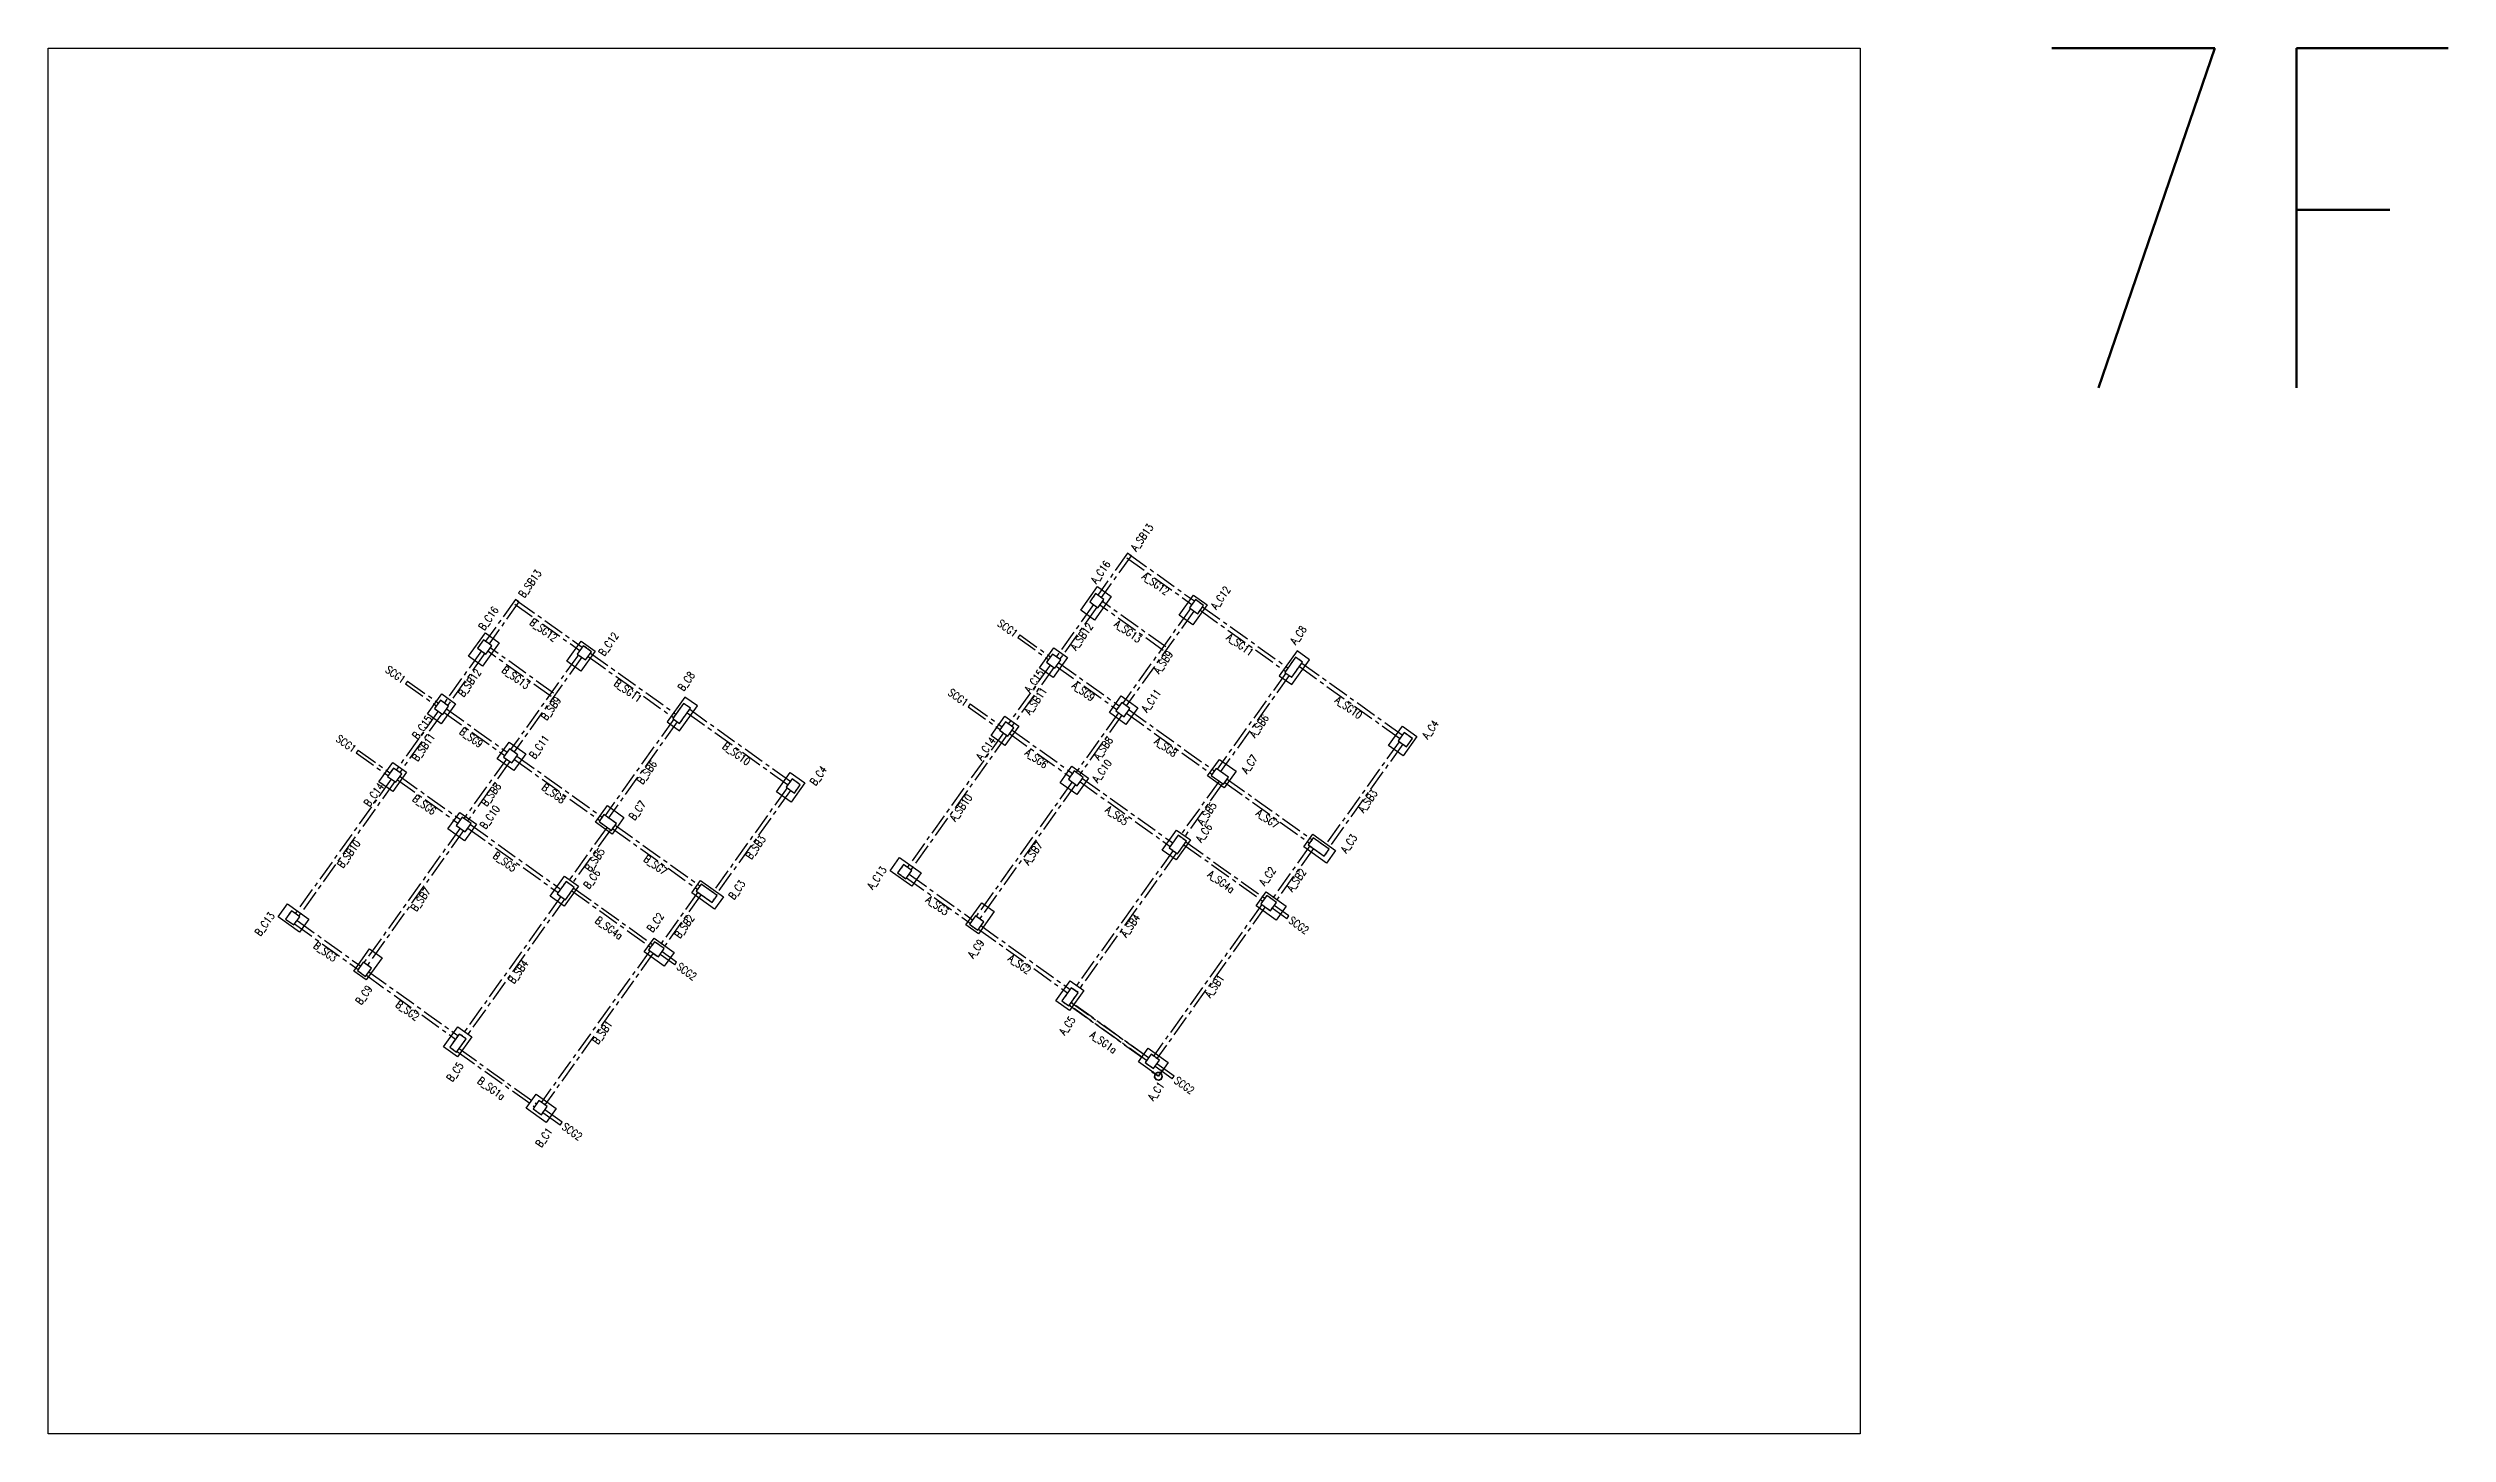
# Model space of a CAD drawing. Header units: millimetres. Extents: x 39613 to 69886, y 27475 to 191272.
# Drawn here: x 50002 to 64126, y 91563 to 99718 of the extents above; entities that cross this region are included whole.
import ezdxf
from ezdxf.enums import TextEntityAlignment as Align

# ---------------------------------------------------------------- set-up
doc = ezdxf.new("R2010")
doc.units = ezdxf.units.MM
doc.header["$LTSCALE"] = 100
doc.header["$MEASUREMENT"] = 0
doc.linetypes.add('CENTER', pattern=[2, 1.25, -0.25, 0.25, -0.25])
doc.linetypes.add('HIDDEN', pattern=[0.375, 0.25, -0.125])
for name, color, linetype in [('TC-COLUMN', 1, 'Continuous'), ('TC-TB', 2, 'Continuous'), ('TC-TC', 4, 'Continuous'), ('TC-虛鋼柱', 4, 'HIDDEN'), ('TC-鋼柱', 11, 'Continuous'), ('TC-鋼粱', 183, 'CENTER')]:
    doc.layers.add(name, color=color, linetype=linetype)
doc.styles.get("Standard").update_dxf_attribs({"font": 'txt.shx', "width": 0.8, "bigfont": 'ae.shx'})

# ---------------------------------------------------------------- blocks, each defined once
blk = doc.blocks.new('origin')
at = {"color": 3, "lineweight": 35}
blk.add_line((0, 0), (0, 39), dxfattribs=at)
at = {"color": 1, "lineweight": 35}
blk.add_line((0, 0), (39, 0), dxfattribs=at)
at = {"color": 7, "lineweight": 35, "true_color": 0xffffff}
blk.add_lwpolyline([(0, 24), (-18, 15), (-24, 0), (-18, -15), (-4, -23), (13, -19), (22, -7), (23, 6), (15, 18), (0, 24)], dxfattribs=at)
at = {"color": 3, "lineweight": 35}
blk.add_lwpolyline([(0, 44), (-3, 39), (3, 39)], close=True, dxfattribs=at)
at = {"color": 1, "lineweight": 35}
blk.add_lwpolyline([(44, 0), (39, 3), (39, -3)], close=True, dxfattribs=at)

msp = doc.modelspace()

# ---------------------------------------------------------------- linework, layer by layer
at = {"layer": 'Defpoints'}
msp.add_lwpolyline([(60666.19, 99718.14), (60666.19, 91562.78), (50001.56, 91562.78), (50001.56, 99718.14)], close=True, dxfattribs=at)
at = {"layer": 'TC-COLUMN'}
for points in [[(56259.6, 96490.69), (56160.73, 96352.39), (56079.38, 96410.55), (56178.24, 96548.85)], [(56658.15, 96381.51), (56742.48, 96499.47), (56823.83, 96441.32), (56739.5, 96323.36)], [(52476.93, 96138.66), (52575.79, 96276.96), (52657.15, 96218.8), (52558.28, 96080.5)], [(53055.7, 96109.62), (53140.03, 96227.58), (53221.38, 96169.43), (53137.05, 96051.47)], [(55836.93, 96071.41), (55921.26, 96189.36), (56002.61, 96131.21), (55918.29, 96013.25)], [(57247.88, 96024.64), (57321.1, 95972.3), (57425.77, 96118.74), (57352.55, 96171.08)], [(52234.49, 95799.52), (52318.81, 95917.47), (52400.16, 95859.32), (52315.84, 95741.36)], [(53645.43, 95752.75), (53718.65, 95700.41), (53823.32, 95846.85), (53750.11, 95899.19)], [(55551.94, 95672.74), (55633.36, 95786.63), (55714.71, 95728.47), (55633.29, 95614.58)], [(56317.75, 95905.72), (56415.37, 95835.93), (56345.58, 95738.31), (56247.96, 95808.1)], [(52715.3, 95633.83), (52812.92, 95564.04), (52743.13, 95466.42), (52645.51, 95536.21)], [(57891.43, 95613.75), (57972.85, 95727.64), (58058.27, 95666.58), (57976.85, 95552.69)], [(51949.49, 95400.85), (52030.91, 95514.74), (52112.26, 95456.58), (52030.84, 95342.69)], [(56027.82, 95492.42), (56125.44, 95422.63), (56055.66, 95325.01), (55958.03, 95394.8)], [(56896.03, 95532.48), (56993.65, 95462.69), (56923.87, 95365.07), (56826.25, 95434.86)], [(54288.98, 95341.86), (54370.4, 95455.75), (54455.82, 95394.69), (54374.4, 95280.8)], [(52425.37, 95220.53), (52522.99, 95150.74), (52453.21, 95053.12), (52355.58, 95122.91)], [(53293.58, 95260.59), (53391.2, 95190.8), (53321.42, 95093.18), (53223.8, 95162.97)], [(56559.75, 94998.45), (56644.08, 95116.41), (56725.43, 95058.25), (56641.1, 94940.29)], [(57392.25, 95018.11), (57444.59, 95091.33), (57578.81, 94995.37), (57526.47, 94922.15)], [(55084.66, 94786.96), (54958.57, 94877.1), (55013.82, 94954.38), (55139.91, 94864.24)], [(52957.3, 94726.56), (53041.63, 94844.52), (53122.98, 94786.36), (53038.65, 94668.4)], [(53789.8, 94746.22), (53842.14, 94819.44), (53976.36, 94723.48), (53924.02, 94650.26)], [(51482.22, 94515.07), (51356.12, 94605.21), (51411.37, 94682.49), (51537.46, 94592.35)], [(55496.76, 94689.04), (55569.98, 94636.7), (55476.93, 94506.54), (55403.71, 94558.88)], [(57230.34, 94586.67), (57112.38, 94671), (57170.54, 94752.35), (57288.5, 94668.02)], [(51894.31, 94417.15), (51967.53, 94364.81), (51874.48, 94234.65), (51801.26, 94286.99)], [(53627.89, 94314.78), (53509.93, 94399.11), (53568.09, 94480.46), (53686.05, 94396.13)], [(55932.25, 94112.07), (56016.58, 94230.03), (56097.93, 94171.88), (56013.6, 94053.92)], [(52329.8, 93840.18), (52414.13, 93958.14), (52495.48, 93899.99), (52411.15, 93782.03)], [(56536.62, 93667.74), (56418.66, 93752.06), (56476.81, 93833.41), (56594.77, 93749.09)], [(52934.17, 93395.85), (52816.21, 93480.17), (52874.36, 93561.52), (52992.32, 93477.2)]]:
    msp.add_lwpolyline(points, close=True, dxfattribs=at)
at = {"layer": 'TC-虛鋼柱'}
for points in [[(56181.1, 96423.88), (56216, 96472.69), (56167.18, 96507.58), (56132.29, 96458.77)], [(56768.01, 96389.03), (56802.9, 96437.84), (56754.09, 96472.73), (56719.2, 96423.92)], [(52578.65, 96151.99), (52613.55, 96200.8), (52564.74, 96235.69), (52529.84, 96186.88)], [(53165.56, 96117.14), (53200.45, 96165.95), (53151.64, 96200.84), (53116.75, 96152.03)], [(55927.03, 96068.46), (55961.92, 96117.28), (55913.11, 96152.17), (55878.22, 96103.36)], [(57385.09, 96104.8), (57344.41, 96133.88), (57280.44, 96044.39), (57321.11, 96015.31)], [(52324.58, 95796.57), (52359.47, 95845.39), (52310.66, 95880.28), (52275.77, 95831.47)], [(53782.64, 95832.91), (53741.96, 95861.99), (53677.99, 95772.5), (53718.66, 95743.42)], [(56334.55, 95783.07), (56369.45, 95831.88), (56320.64, 95866.77), (56285.74, 95817.96)], [(55651.04, 95669.5), (55685.93, 95718.31), (55637.12, 95753.21), (55602.23, 95704.4)], [(57996.64, 95606.16), (58031.53, 95654.97), (57982.72, 95689.86), (57947.82, 95641.05)], [(52732.1, 95511.18), (52767, 95559.99), (52718.19, 95594.88), (52683.29, 95546.07)], [(52048.59, 95397.61), (52083.48, 95446.42), (52034.67, 95481.32), (51999.78, 95432.51)], [(54394.19, 95334.27), (54429.08, 95383.08), (54380.27, 95417.97), (54345.37, 95369.16)], [(56059.45, 95377.61), (56094.35, 95426.42), (56041.47, 95464.22), (56006.58, 95415.41)], [(56920.39, 95386), (56949.46, 95426.67), (56876.25, 95479.01), (56847.17, 95438.34)], [(53317.94, 95114.11), (53347.01, 95154.78), (53273.8, 95207.12), (53244.72, 95166.45)], [(52457, 95105.72), (52491.9, 95154.53), (52439.02, 95192.33), (52404.13, 95143.52)], [(56649.25, 94977.49), (56701.59, 95050.71), (56652.78, 95085.6), (56600.44, 95012.38)], [(57512.55, 94962.84), (57541.63, 95003.52), (57448.07, 95070.39), (57419, 95029.72)], [(53046.81, 94705.6), (53099.14, 94778.82), (53050.33, 94813.71), (52997.99, 94740.49)], [(53910.1, 94690.95), (53939.18, 94731.63), (53845.62, 94798.5), (53816.55, 94757.83)], [(55050.68, 94829.69), (55085.57, 94878.5), (55036.76, 94913.4), (55001.87, 94864.59)], [(51448.23, 94557.8), (51483.12, 94606.61), (51434.31, 94641.51), (51399.42, 94592.7)], [(57196.07, 94641.9), (57230.96, 94690.71), (57174.02, 94731.42), (57139.12, 94682.61)], [(55473.45, 94527.47), (55508.34, 94576.28), (55459.53, 94611.17), (55424.64, 94562.36)], [(53593.62, 94370.01), (53628.51, 94418.82), (53571.57, 94459.53), (53536.67, 94410.72)], [(51871, 94255.58), (51905.89, 94304.39), (51857.08, 94339.28), (51822.19, 94290.47)], [(56008.96, 94081.82), (56064.21, 94159.1), (56023.54, 94188.18), (55968.29, 94110.9)], [(52406.51, 93809.93), (52461.76, 93887.21), (52421.09, 93916.29), (52365.84, 93839.01)], [(56507.57, 93713.08), (56542.47, 93761.89), (56493.66, 93796.79), (56458.76, 93747.98)], [(52905.12, 93441.19), (52940.02, 93490), (52891.21, 93524.9), (52856.31, 93476.09)]]:
    msp.add_lwpolyline(points, close=True, dxfattribs=at)
at = {"layer": 'TC-鋼柱'}
for points in [[(56181.1, 96423.88), (56216, 96472.69), (56167.18, 96507.58), (56132.29, 96458.77)], [(56768.01, 96389.03), (56802.9, 96437.84), (56754.09, 96472.73), (56719.2, 96423.92)], [(52578.65, 96151.99), (52613.55, 96200.8), (52564.74, 96235.69), (52529.84, 96186.88)], [(53165.56, 96117.14), (53200.45, 96165.95), (53151.64, 96200.84), (53116.75, 96152.03)], [(55927.03, 96068.46), (55961.92, 96117.28), (55913.11, 96152.17), (55878.22, 96103.36)], [(57385.09, 96104.8), (57344.41, 96133.88), (57280.44, 96044.39), (57321.11, 96015.31)], [(52324.58, 95796.57), (52359.47, 95845.39), (52310.66, 95880.28), (52275.77, 95831.47)], [(53782.64, 95832.91), (53741.96, 95861.99), (53677.99, 95772.5), (53718.66, 95743.42)], [(56334.55, 95783.07), (56369.45, 95831.88), (56320.64, 95866.77), (56285.74, 95817.96)], [(55651.04, 95669.5), (55685.93, 95718.31), (55637.12, 95753.21), (55602.23, 95704.4)], [(57996.64, 95606.16), (58031.53, 95654.97), (57982.72, 95689.86), (57947.82, 95641.05)], [(52732.1, 95511.18), (52767, 95559.99), (52718.19, 95594.88), (52683.29, 95546.07)], [(52048.59, 95397.61), (52083.48, 95446.42), (52034.67, 95481.32), (51999.78, 95432.51)], [(54394.19, 95334.27), (54429.08, 95383.08), (54380.27, 95417.97), (54345.37, 95369.16)], [(56059.45, 95377.61), (56094.35, 95426.42), (56041.47, 95464.22), (56006.58, 95415.41)], [(56920.39, 95386), (56949.46, 95426.67), (56876.25, 95479.01), (56847.17, 95438.34)], [(53317.94, 95114.11), (53347.01, 95154.78), (53273.8, 95207.12), (53244.72, 95166.45)], [(52457, 95105.72), (52491.9, 95154.53), (52439.02, 95192.33), (52404.13, 95143.52)], [(56649.25, 94977.49), (56701.59, 95050.71), (56652.78, 95085.6), (56600.44, 95012.38)], [(57512.55, 94962.84), (57541.63, 95003.52), (57448.07, 95070.39), (57419, 95029.72)], [(53046.81, 94705.6), (53099.14, 94778.82), (53050.33, 94813.71), (52997.99, 94740.49)], [(53910.1, 94690.95), (53939.18, 94731.63), (53845.62, 94798.5), (53816.55, 94757.83)], [(55050.68, 94829.69), (55085.57, 94878.5), (55036.76, 94913.4), (55001.87, 94864.59)], [(51448.23, 94557.8), (51483.12, 94606.61), (51434.31, 94641.51), (51399.42, 94592.7)], [(57196.07, 94641.9), (57230.96, 94690.71), (57174.02, 94731.42), (57139.12, 94682.61)], [(55473.45, 94527.47), (55508.34, 94576.28), (55459.53, 94611.17), (55424.64, 94562.36)], [(53593.62, 94370.01), (53628.51, 94418.82), (53571.57, 94459.53), (53536.67, 94410.72)], [(51871, 94255.58), (51905.89, 94304.39), (51857.08, 94339.28), (51822.19, 94290.47)], [(56008.96, 94081.82), (56064.21, 94159.1), (56023.54, 94188.18), (55968.29, 94110.9)], [(52406.51, 93809.93), (52461.76, 93887.21), (52421.09, 93916.29), (52365.84, 93839.01)], [(56507.57, 93713.08), (56542.47, 93761.89), (56493.66, 93796.79), (56458.76, 93747.98)], [(52905.12, 93441.19), (52940.02, 93490), (52891.21, 93524.9), (52856.31, 93476.09)]]:
    msp.add_lwpolyline(points, close=True, dxfattribs=at)
at = {"layer": 'TC-鋼粱'}
for p, q in [((56355.58, 96745.32), (56179.39, 96498.86)), ((56375.92, 96730.79), (56199.73, 96484.32)), ((56351.21, 96717.72), (56733.74, 96444.26)), ((56375.92, 96730.79), (56355.58, 96745.32)), ((56365.75, 96738.05), (56748.28, 96464.6)), ((52753.13, 96473.43), (52576.94, 96226.97)), ((52773.47, 96458.9), (52753.13, 96473.43)), ((52773.47, 96458.9), (52597.28, 96212.43)), ((52748.76, 96445.83), (53131.29, 96172.37)), ((52763.3, 96466.17), (53145.83, 96192.71)), ((56154.66, 96442.78), (55935.48, 96136.18)), ((56175, 96428.24), (55955.82, 96121.64)), ((56565.09, 96173.96), (56192.73, 96440.15)), ((56579.63, 96194.3), (56207.27, 96460.49)), ((56725.3, 96419.56), (56326.92, 95862.28)), ((56745.64, 96405.02), (56347.26, 95847.74)), ((56782.55, 96409.36), (57284.72, 96050.38)), ((56797.09, 96429.7), (57299.26, 96070.71)), ((55720.46, 96265.3), (55708.83, 96249.03)), ((55708.83, 96249.03), (55889.85, 96119.63)), ((55720.46, 96265.3), (55901.48, 96135.9)), ((52552.21, 96170.89), (52333.03, 95864.29)), ((52572.55, 96156.35), (52353.37, 95849.75)), ((52962.64, 95902.07), (52590.28, 96168.26)), ((52977.18, 95922.41), (52604.82, 96188.6)), ((53122.85, 96147.67), (52724.47, 95590.39)), ((53143.19, 96133.13), (52744.81, 95575.85)), ((53180.1, 96137.47), (53682.27, 95778.49)), ((53194.64, 96157.81), (53696.81, 95798.82)), ((55900.59, 96087.37), (55653.39, 95741.58)), ((55920.92, 96072.83), (55673.73, 95727.04)), ((55935.75, 96080.67), (56291.66, 95826.24)), ((55950.29, 96101.01), (56306.2, 95846.58)), ((57366.19, 96078.36), (57958, 95655.29)), ((57380.72, 96098.7), (57972.54, 95675.62)), ((52118.01, 95993.41), (52106.38, 95977.14)), ((52106.38, 95977.14), (52287.4, 95847.74)), ((52118.01, 95993.41), (52299.03, 95864.01)), ((57286.54, 96040.03), (56882.36, 95474.64)), ((57306.88, 96025.49), (56902.7, 95460.1)), ((52298.14, 95815.48), (52050.94, 95469.69)), ((52318.47, 95800.94), (52071.28, 95455.15)), ((52333.3, 95808.78), (52689.21, 95554.35)), ((52347.84, 95829.12), (52703.75, 95574.69)), ((53684.09, 95768.14), (53279.91, 95202.75)), ((53763.74, 95806.47), (54355.55, 95383.4)), ((53778.27, 95826.81), (54370.09, 95403.73)), ((55429.64, 95858.5), (55418.01, 95842.23)), ((55418.01, 95842.23), (55605.14, 95708.46)), ((55429.64, 95858.5), (55616.77, 95724.73)), ((56302.01, 95806.33), (56052.04, 95456.66)), ((56322.35, 95791.79), (56072.38, 95442.12)), ((56349.19, 95803.55), (56851.53, 95444.44)), ((56363.73, 95823.88), (56866.07, 95464.77)), ((53704.43, 95753.6), (53300.25, 95188.21)), ((55624.6, 95688.4), (55059.13, 94897.4)), ((55644.94, 95673.86), (55079.47, 94882.86)), ((55661.2, 95683.72), (56016.7, 95429.58)), ((55675.74, 95704.06), (56031.24, 95449.92)), ((57954.17, 95636.51), (57515.18, 95022.42)), ((51827.2, 95586.61), (51815.56, 95570.34)), ((51815.56, 95570.34), (52002.69, 95436.57)), ((51827.2, 95586.61), (52014.32, 95452.84)), ((52699.56, 95534.44), (52449.59, 95184.77)), ((52719.9, 95519.9), (52469.93, 95170.23)), ((52746.74, 95531.66), (53249.08, 95172.55)), ((52761.28, 95551.99), (53263.62, 95192.88)), ((57974.51, 95621.97), (57535.52, 95007.88)), ((52022.15, 95416.51), (51456.68, 94625.51)), ((52042.49, 95401.97), (51477.02, 94610.97)), ((52058.75, 95411.83), (52414.25, 95157.69)), ((52073.29, 95432.17), (52428.79, 95178.03)), ((54351.72, 95364.62), (53912.73, 94750.53)), ((54372.06, 95350.08), (53933.07, 94735.99)), ((56029.1, 95399.31), (55463.6, 94608.26)), ((56049.44, 95384.77), (55483.94, 94593.72)), ((56075.45, 95399.98), (56606.26, 95020.52)), ((56089.99, 95420.32), (56620.8, 95040.86)), ((56893.95, 95404.9), (56661.33, 95079.49)), ((56914.29, 95390.36), (56681.66, 95064.95)), ((56927.74, 95396.27), (57426.27, 95039.89)), ((56942.27, 95416.61), (57440.8, 95060.23)), ((52426.65, 95127.42), (51861.15, 94336.37)), ((52446.99, 95112.88), (51881.49, 94321.83)), ((52473, 95128.09), (53003.81, 94748.63)), ((52487.54, 95148.43), (53018.35, 94768.97)), ((53291.5, 95133.01), (53058.88, 94807.6)), ((53311.84, 95118.47), (53079.21, 94793.06)), ((53325.29, 95124.38), (53823.82, 94768)), ((53339.82, 95144.72), (53838.35, 94788.34)), ((56622.82, 94996.39), (56037.77, 94178)), ((56643.15, 94981.85), (56058.11, 94163.46)), ((56687.06, 95030.37), (57150.75, 94698.88)), ((56698.69, 95046.64), (57162.39, 94715.15)), ((57428.5, 95022.92), (57204.52, 94709.61)), ((57448.84, 95008.39), (57224.86, 94695.08)), ((55055.04, 94835.79), (55429, 94568.46)), ((55069.58, 94856.13), (55443.54, 94588.8)), ((53020.37, 94724.5), (52435.32, 93906.11)), ((53040.7, 94709.96), (52455.66, 93891.57)), ((53084.61, 94758.48), (53548.31, 94426.99)), ((53096.24, 94774.75), (53559.94, 94443.26)), ((53826.05, 94751.03), (53602.07, 94437.72)), ((53846.39, 94736.5), (53622.41, 94423.19)), ((57145.22, 94678.25), (56507.84, 93786.65)), ((57165.56, 94663.71), (56528.18, 93772.11)), ((57292.23, 94594.67), (57206.25, 94656.14)), ((57303.86, 94610.94), (57217.88, 94672.41)), ((51452.59, 94563.9), (51826.55, 94296.57)), ((51467.13, 94584.24), (51841.09, 94316.91)), ((55477.81, 94533.57), (56002.37, 94158.57)), ((55492.35, 94553.9), (56016.91, 94178.91)), ((57292.23, 94594.67), (57303.86, 94610.94)), ((53542.77, 94406.36), (52905.39, 93514.76)), ((53563.11, 94391.82), (52925.73, 93500.22)), ((53689.78, 94322.78), (53603.8, 94384.25)), ((53701.41, 94339.05), (53615.43, 94400.52)), ((51875.36, 94261.68), (52399.92, 93886.68)), ((51889.9, 94282.01), (52414.46, 93907.02)), ((53689.78, 94322.78), (53701.41, 94339.05)), ((56011.87, 94085.89), (56459.35, 93765.99)), ((56467.48, 93760.18), (56011.87, 94085.89)), ((56023.5, 94102.16), (56470.98, 93782.26)), ((56479.12, 93776.45), (56023.5, 94102.16)), ((52409.42, 93814), (52865.04, 93488.29)), ((52421.05, 93830.27), (52876.67, 93504.56)), ((56618.33, 93652.34), (56516.3, 93725.28)), ((56629.96, 93668.61), (56527.93, 93741.55)), ((56618.33, 93652.34), (56629.96, 93668.61)), ((53015.88, 93380.45), (52913.85, 93453.4)), ((53027.51, 93396.72), (52925.48, 93469.67)), ((53015.88, 93380.45), (53027.51, 93396.72))]:
    msp.add_line(p, q, dxfattribs=at)

# ---------------------------------------------------------------- block references
at = {"rotation": 54.44002677732187}
msp.add_blockref('origin', (56536.62, 93667.74), dxfattribs=at)

# ---------------------------------------------------------------- texts
at = {"layer": 'Defpoints', "color": 2, "width": 0.8}
msp.add_text('7F', height=2000, rotation=360, dxfattribs=at).set_placement((61589.25, 99718.14), align=Align.TOP_LEFT)
at = {"layer": 'TC-TB', "width": 0.8}
for s, rotation, p in [('A_SB13', 54.440027, (56440.49, 96838.32)), ('B_SB13', 54.440027, (52838.04, 96566.43)), ('A_SG12', 324, (56520.73, 96565.79)), ('B_SG12', 324, (52918.28, 96293.9)), ('SCG1', 324.440027, (55649.56, 96303.69)), ('A_SB12', 54.440027, (56084.87, 96254.88)), ('A_SG13', 324, (56357.4, 96285.56)), ('A_SG11', 324, (57017.64, 96207.5)), ('SCG1', 324.440027, (52047.11, 96031.8)), ('B_SB12', 54.440027, (52482.42, 95982.99)), ('B_SG13', 324, (52754.95, 96013.67)), ('A_SB9', 54.440027, (56564.46, 96104.29)), ('B_SG11', 324, (53415.19, 95935.61)), ('SCG1', 324.440027, (55358.75, 95896.89)), ('A_SB11', 54.440027, (55813.88, 95875.8)), ('A_SG9', 324, (56095.6, 95932.43)), ('B_SB9', 54.440027, (52962.01, 95832.4)), ('A_SB6', 54.440027, (57128.61, 95728.84)), ('A_SG10', 324, (57656.27, 95837.18)), ('SCG1', 324.440027, (51756.3, 95625)), ('B_SB11', 54.440027, (52211.43, 95603.91)), ('B_SG9', 324, (52493.15, 95660.54)), ('B_SG10', 324, (54053.82, 95565.29)), ('A_SB8', 54.440027, (56211.2, 95597.85)), ('A_SG8', 324, (56580.3, 95604.53)), ('B_SB6', 54.440027, (53526.16, 95456.95)), ('A_SG6', 324, (55818.89, 95537.19)), ('B_SB8', 54.440027, (52608.75, 95325.96)), ('B_SG8', 324, (52977.85, 95332.64)), ('A_SB3', 54.440027, (57768.66, 95286.73)), ('B_SG6', 324, (52216.44, 95265.3)), ('A_SB10', 54.440027, (55374.4, 95248.14)), ('A_SG5', 324, (56292.43, 95201.84)), ('A_SB5', 54.440027, (56821.8, 95213.7)), ('A_SG7', 324, (57179.36, 95182.59)), ('B_SB3', 54.440027, (54166.21, 95014.84)), ('B_SB10', 54.440027, (51771.95, 94976.25)), ('B_SG5', 324, (52689.98, 94929.95)), ('B_SB5', 54.440027, (53219.35, 94941.81)), ('B_SG7', 324, (53576.91, 94910.7)), ('A_SB7', 54.440027, (55796.91, 94979.94)), ('B_SB7', 54.440027, (52194.46, 94708.05)), ('A_SG4a', 324, (56906.1, 94812.32)), ('A_SB2', 54.440027, (57349.04, 94821.5)), ('A_SG3', 324, (55236.2, 94672.49)), ('B_SG4a', 324, (53303.65, 94540.43)), ('B_SB2', 54.440027, (53746.59, 94549.61)), ('A_SB4', 54.440027, (56371.55, 94554.63)), ('SCG2', 324.439959, (57363.12, 94556.28)), ('B_SG3', 324, (51633.75, 94400.6)), ('A_SG2', 324, (55720.03, 94326.61)), ('B_SB4', 54.440027, (52769.1, 94282.74)), ('SCG2', 324.439959, (53760.67, 94284.39)), ('A_SB1', 54.440027, (56866.34, 94197.85)), ('B_SG2', 324, (52117.58, 94054.72)), ('B_SB1', 54.440027, (53263.89, 93925.96)), ('A_SG1a', 324, (56213.94, 93867.68)), ('B_SG1a', 324, (52611.49, 93595.79)), ('SCG2', 324.439959, (56689.22, 93613.95)), ('SCG2', 324.439959, (53086.78, 93342.06))]:
    msp.add_text(s, height=45, rotation=rotation, dxfattribs=at).set_placement(p, align=Align.MIDDLE_CENTER)
at = {"layer": 'TC-TC', "width": 0.8}
for s, p in [('A_C16', (56196.3, 96634.28)), ('A_C12', (56902.89, 96483.14)), ('B_C16', (52593.85, 96362.39)), ('B_C12', (53300.44, 96211.25)), ('A_C8', (57360.44, 96263.78)), ('A_C15', (55805.52, 95993.07)), ('B_C8', (53757.99, 95991.89)), ('A_C11', (56494.43, 95877.75)), ('B_C15', (52203.07, 95721.18)), ('B_C11', (52891.98, 95605.86)), ('A_C14', (55521.68, 95596.03)), ('A_C4', (58137.58, 95708.22)), ('B_C4', (54535.13, 95436.33)), ('A_C10', (56204.51, 95464.45)), ('A_C7', (57072.72, 95504.51)), ('B_C14', (51919.23, 95324.14)), ('B_C10', (52602.06, 95192.56)), ('B_C7', (53470.27, 95232.62)), ('A_C6', (56804.49, 95100.07)), ('A_C3', (57657.88, 95037.19)), ('B_C6', (53202.04, 94828.18)), ('B_C3', (54055.43, 94765.3)), ('A_C13', (54879.51, 94835.28)), ('A_C2', (57178.43, 94845.05)), ('B_C13', (51277.06, 94563.39)), ('B_C2', (53575.98, 94573.16)), ('A_C9', (55462.94, 94418.2)), ('B_C9', (51860.49, 94146.31)), ('A_C5', (55999.62, 93965.57)), ('B_C5', (52397.17, 93693.68)), ('A_C1', (56522.63, 93579.39)), ('B_C1', (52920.18, 93307.5))]:
    msp.add_text(s, height=45, rotation=54.440027, dxfattribs=at).set_placement(p, align=Align.MIDDLE_CENTER)

doc.saveas('drawing.dxf')
